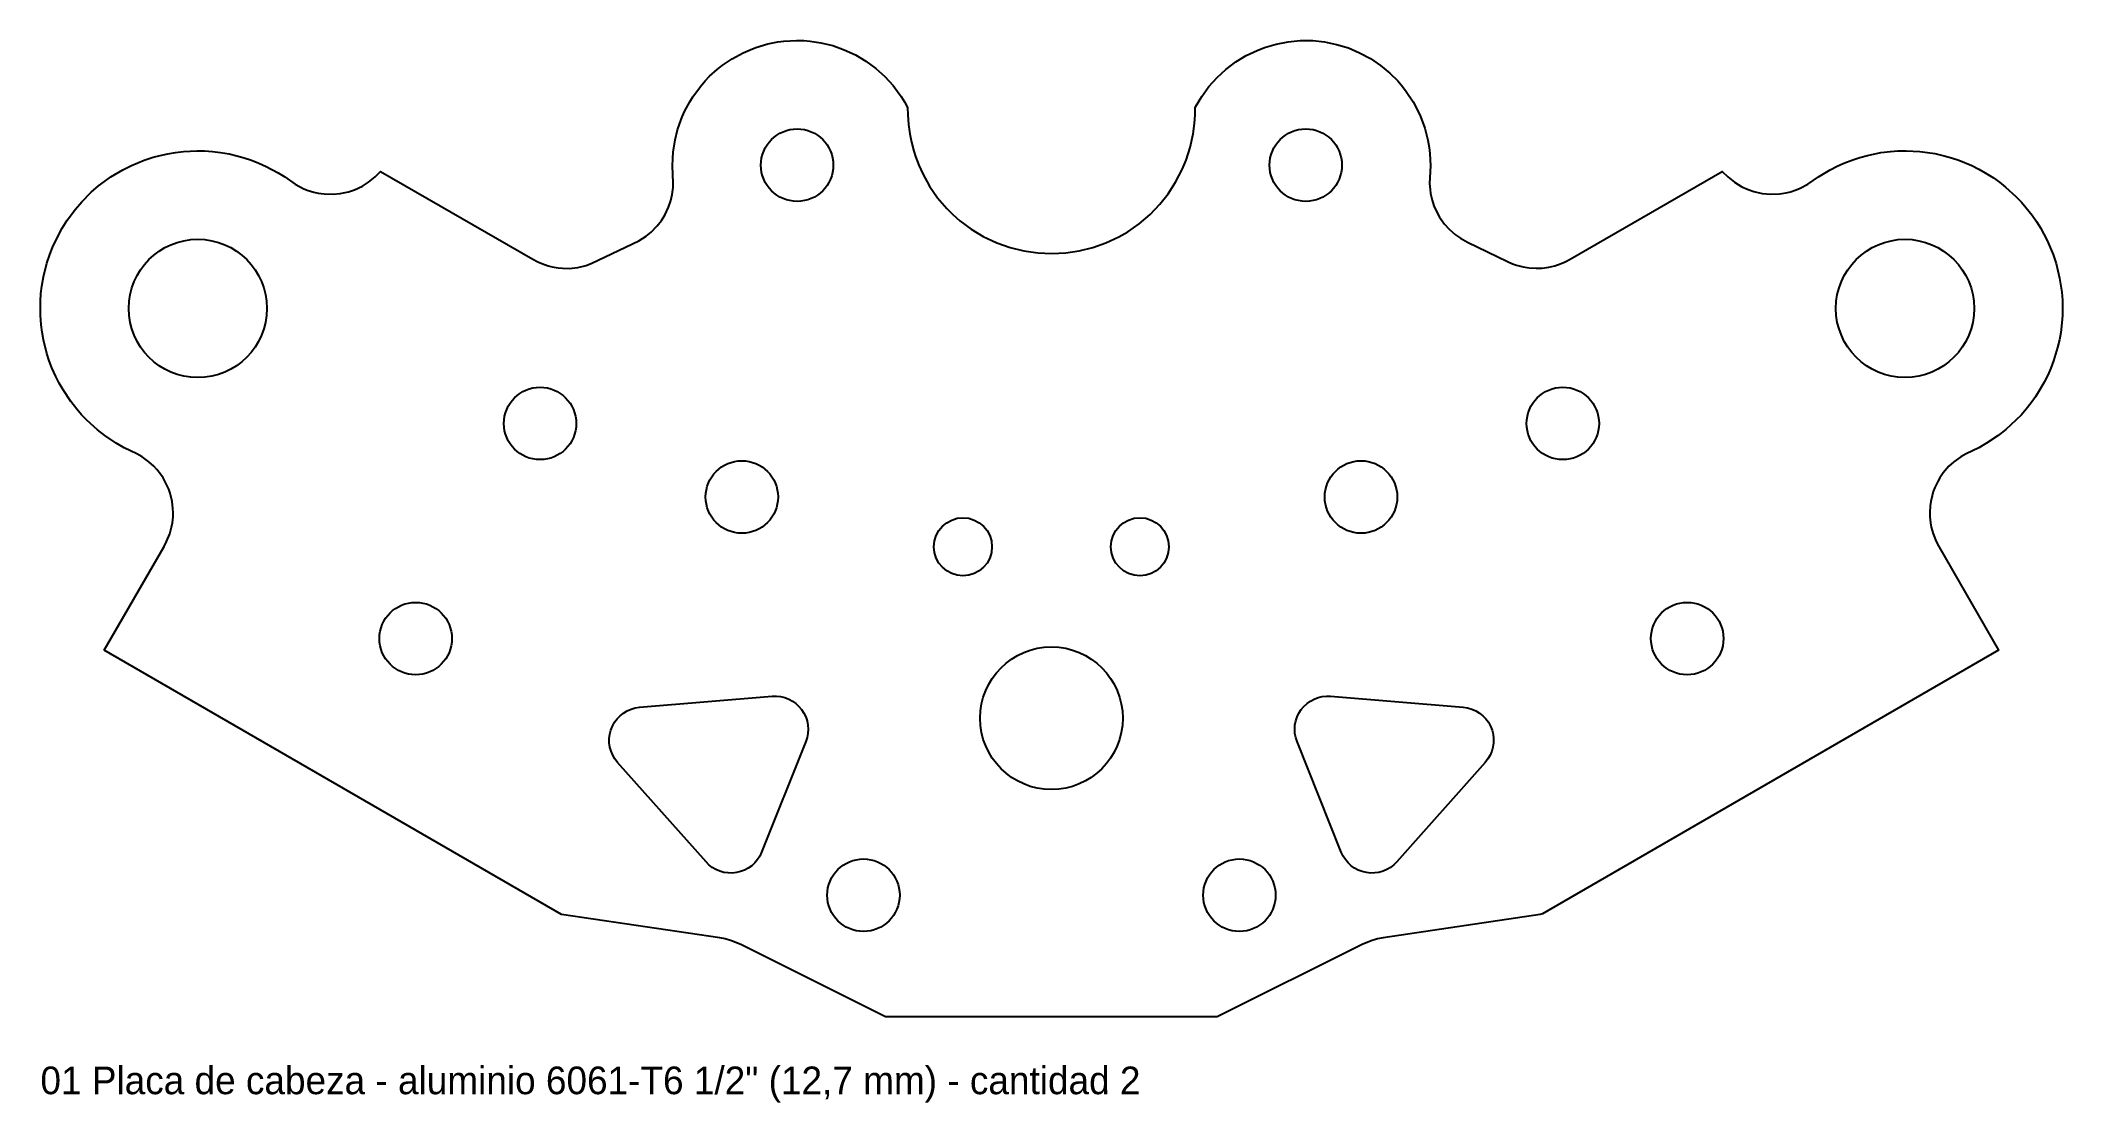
# Model space of a CAD drawing. Header units: millimetres. Extents: x -183 to 183, y -69 to 123.
import ezdxf

# ---------------------------------------------------------------- set-up
doc = ezdxf.new("R2010")
doc.units = ezdxf.units.MM
doc.layers.add('CORTE', color=1, linetype='Continuous')
doc.layers.add('NOTAS', color=3, linetype='Continuous')

msp = doc.modelspace()

# ---------------------------------------------------------------- linework, layer by layer
at = {"layer": 'CORTE'}
for points in [[(-171.33, 12.28), (-160.52, 31.04), (-160.05, 31.94), (-159.47, 33.37), (-159.15, 34.56), (-159.01, 35.32), (-158.89, 36.41), (-158.87, 37.18), (-158.9, 37.95), (-159.05, 39.17), (-159.41, 40.67), (-159.67, 41.4), (-160.11, 42.41), (-160.7, 43.48), (-161.13, 44.12), (-161.82, 44.98), (-162.34, 45.55), (-163.25, 46.37), (-164.5, 47.27), (-165.45, 47.81), (-167.73, 48.91), (-169.15, 49.72), (-171.23, 51.11), (-172.57, 52.15), (-174.47, 53.87), (-175.44, 54.88), (-176.31, 55.89), (-177.39, 57.27), (-178.78, 59.35), (-179.48, 60.56), (-180.08, 61.76), (-180.79, 63.36), (-181.27, 64.61), (-181.7, 65.94), (-182.33, 68.43), (-182.57, 69.8), (-182.74, 71.13), (-182.87, 72.88), (-182.87, 75.38), (-182.77, 76.78), (-182.61, 78.11), (-182.31, 79.83), (-181.7, 82.26), (-181.17, 83.87), (-180.68, 85.11), (-180.11, 86.39), (-178.93, 88.6), (-178.03, 90.03), (-176.54, 92.04), (-175.39, 93.37), (-173.67, 95.09), (-172.34, 96.24), (-171.28, 97.06), (-170.13, 97.86), (-167.99, 99.15), (-166.42, 99.94), (-164.11, 100.89), (-162.5, 101.42), (-161.21, 101.77), (-159.85, 102.07), (-158.47, 102.31), (-157.02, 102.48), (-154.58, 102.6), (-153.18, 102.57), (-151.72, 102.47), (-150.33, 102.31), (-148.73, 102.03), (-147.36, 101.71), (-146.02, 101.34), (-144.69, 100.89), (-143.39, 100.38), (-142.06, 99.78), (-139.85, 98.6), (-138.67, 97.86), (-136.77, 96.56), (-135.37, 95.8), (-134.63, 95.5), (-133.43, 95.12), (-132.65, 94.95), (-131.53, 94.79), (-129.94, 94.75), (-128.68, 94.86), (-127.13, 95.2), (-126.06, 95.56), (-124.61, 96.23), (-123.54, 96.9), (-122.3, 97.9), (-121.35, 98.85), (-93.82, 82.98), (-92.92, 82.5), (-92.2, 82.19), (-91.04, 81.79), (-90.29, 81.61), (-89.21, 81.42), (-88.44, 81.35), (-87.21, 81.34), (-85.67, 81.51), (-84.16, 81.88), (-83.13, 82.26), (-74.66, 86.31), (-73.31, 87.17), (-72.43, 87.88), (-71.31, 89.02), (-70.54, 90.02), (-69.94, 90.98), (-69.25, 92.42), (-68.85, 93.62), (-68.6, 94.72), (-68.44, 95.98), (-68.41, 96.78), (-68.55, 99.88), (-68.51, 101.22), (-68.43, 102.33), (-68.08, 104.57), (-67.63, 106.37), (-67.29, 107.43), (-66.79, 108.74), (-66.3, 109.8), (-65.43, 111.44), (-64.84, 112.38), (-63.5, 114.21), (-62.63, 115.23), (-61.82, 116.07), (-60.44, 117.32), (-59.57, 118), (-57.74, 119.25), (-55.75, 120.33), (-54.52, 120.87), (-53.49, 121.27), (-51.31, 121.91), (-49.48, 122.28), (-48.39, 122.42), (-46.12, 122.55), (-44.78, 122.51), (-43.67, 122.43), (-41.72, 122.14), (-39.57, 121.61), (-37.48, 120.87), (-35.47, 119.94), (-33.57, 118.81), (-31.79, 117.5), (-30.14, 116.03), (-28.65, 114.39), (-27.82, 113.34), (-27.19, 112.43), (-26.57, 111.44), (-26.01, 110.4), (-25.98, 109.07), (-25.87, 107.37), (-25.64, 105.68), (-25.34, 104.18), (-24.9, 102.53), (-24.59, 101.57), (-23.99, 99.98), (-23.28, 98.43), (-22.03, 96.2), (-20.58, 94.11), (-18.92, 92.17), (-17.83, 91.08), (-16.56, 89.95), (-14.51, 88.43), (-12.33, 87.11), (-10.8, 86.35), (-9.87, 85.95), (-7.47, 85.1), (-4.99, 84.48), (-2.47, 84.12), (0.08, 84), (2.63, 84.13), (4.99, 84.48), (7.47, 85.1), (9.87, 85.95), (12.18, 87.03), (13.8, 87.97), (15.89, 89.42), (17.83, 91.08), (19.6, 92.92), (21.09, 94.79), (22.47, 96.93), (23.65, 99.2), (24.36, 100.92), (25.09, 103.19), (25.64, 105.68), (25.88, 107.53), (25.98, 109.07), (26.01, 110.4), (26.06, 110.52), (27.19, 112.43), (28.5, 114.21), (29.97, 115.86), (31.56, 117.32), (33.38, 118.68), (35.22, 119.8), (37.21, 120.76), (38.57, 121.29), (40.63, 121.9), (42.81, 122.32), (45.01, 122.52), (47.28, 122.51), (49.42, 122.29), (51.59, 121.84), (53.71, 121.19), (55.75, 120.33), (57.69, 119.28), (59.52, 118.04), (61.23, 116.63), (62.63, 115.23), (63.5, 114.21), (64.18, 113.34), (65.43, 111.44), (66.3, 109.8), (66.76, 108.79), (67.54, 106.66), (68.09, 104.51), (68.32, 103.19), (68.45, 102.09), (68.55, 99.88), (68.41, 96.71), (68.48, 95.62), (68.59, 94.86), (68.86, 93.67), (69.2, 92.63), (69.69, 91.52), (70.22, 90.57), (71.12, 89.32), (71.93, 88.42), (73.09, 87.4), (73.98, 86.78), (75.26, 86.07), (82.48, 82.58), (83.41, 82.17), (84.15, 81.91), (85.34, 81.6), (86.43, 81.42), (87.66, 81.35), (88.76, 81.39), (89.99, 81.55), (91.06, 81.81), (92.23, 82.21), (92.94, 82.52), (93.84, 82.99), (121.35, 98.85), (122.33, 97.87), (123.55, 96.9), (124.89, 96.09), (126.02, 95.57), (127.06, 95.22), (128.59, 94.88), (130.15, 94.74), (131.71, 94.81), (132.93, 95), (133.69, 95.19), (134.74, 95.54), (135.46, 95.85), (136.83, 96.59), (138.72, 97.89), (140.86, 99.18), (142.11, 99.81), (143.33, 100.36), (144.97, 100.99), (146.24, 101.4), (147.59, 101.77), (150.04, 102.26), (151.78, 102.48), (153.12, 102.57), (154.58, 102.6), (157.08, 102.47), (158.47, 102.31), (159.78, 102.08), (161.5, 101.7), (162.78, 101.34), (164.11, 100.89), (166.48, 99.91), (167.73, 99.29), (168.9, 98.63), (170.38, 97.69), (171.47, 96.92), (172.57, 96.05), (174.47, 94.33), (175.44, 93.32), (176.31, 92.31), (177.39, 90.93), (178.16, 89.83), (178.9, 88.65), (180.11, 86.39), (180.68, 85.11), (181.17, 83.87), (181.72, 82.2), (182.07, 80.91), (182.37, 79.55), (182.75, 77.01), (182.86, 75.61), (182.9, 74.28), (182.87, 72.82), (182.78, 71.48), (182.56, 69.74), (182.33, 68.43), (182.01, 67.06), (181.27, 64.61), (180.77, 63.3), (180.21, 62.02), (179.59, 60.77), (178.93, 59.6), (177.99, 58.12), (177.22, 57.03), (176.31, 55.89), (175.44, 54.88), (174.47, 53.87), (172.61, 52.19), (171.23, 51.11), (169.15, 49.72), (167.73, 48.91), (165.45, 47.81), (164.5, 47.27), (163.25, 46.37), (162.34, 45.55), (161.33, 44.38), (160.7, 43.48), (160.31, 42.81), (159.79, 41.7), (159.51, 40.98), (159.29, 40.24), (159.05, 39.17), (158.94, 38.4), (158.87, 37.18), (158.89, 36.41), (159.01, 35.32), (159.15, 34.56), (159.47, 33.37), (160.05, 31.94), (160.52, 31.04), (171.33, 12.28), (88.81, -35.38), (88.42, -35.51), (59.98, -39.71), (59, -39.89), (57.84, -40.22), (56.21, -40.89), (30, -53.98), (-30, -53.98), (-56.21, -40.89), (-57.84, -40.22), (-59, -39.89), (-59.98, -39.71), (-88.64, -35.46), (-171.33, 12.28)], [(-44.43, -4.23), (-52.43, -24.23), (-52.76, -24.92), (-53.17, -25.56), (-53.66, -26.14), (-54.22, -26.66), (-54.84, -27.1), (-55.51, -27.46), (-56.23, -27.73), (-56.97, -27.91), (-57.72, -27.99), (-58.49, -27.98), (-59.24, -27.87), (-59.98, -27.67), (-60.68, -27.37), (-61.34, -26.99), (-61.94, -26.52), (-62.48, -25.99), (-78.48, -7.99), (-78.96, -7.37), (-79.36, -6.7), (-79.66, -5.98), (-79.87, -5.23), (-79.98, -4.45), (-79.99, -3.67), (-79.9, -2.9), (-79.7, -2.14), (-79.41, -1.41), (-79.03, -0.73), (-78.57, -0.11), (-78.02, 0.45), (-77.41, 0.94), (-76.74, 1.34), (-76.02, 1.65), (-75.27, 1.86), (-74.5, 1.98), (-50.5, 3.98), (-49.74, 3.99), (-48.98, 3.91), (-48.24, 3.73), (-47.52, 3.47), (-46.85, 3.11), (-46.23, 2.67), (-45.67, 2.15), (-45.18, 1.57), (-44.76, 0.93), (-44.43, 0.24), (-44.19, -0.49), (-44.05, -1.23), (-44, -1.99), (-44.05, -2.76), (-44.19, -3.5), (-44.43, -4.23)], [(44.43, -4.23), (44.19, -3.5), (44.05, -2.76), (44, -1.99), (44.05, -1.23), (44.19, -0.49), (44.43, 0.24), (44.76, 0.93), (45.18, 1.57), (45.67, 2.15), (46.23, 2.67), (46.85, 3.11), (47.52, 3.47), (48.24, 3.73), (48.98, 3.91), (49.74, 3.99), (50.5, 3.98), (74.5, 1.98), (75.27, 1.86), (76.02, 1.65), (76.74, 1.34), (77.41, 0.94), (78.02, 0.45), (78.57, -0.11), (79.03, -0.73), (79.41, -1.41), (79.7, -2.14), (79.9, -2.9), (79.99, -3.67), (79.98, -4.45), (79.87, -5.23), (79.66, -5.98), (79.36, -6.7), (78.96, -7.37), (78.48, -7.99), (62.48, -25.99), (61.94, -26.52), (61.34, -26.99), (60.68, -27.37), (59.98, -27.67), (59.24, -27.87), (58.49, -27.98), (57.72, -27.99), (56.97, -27.91), (56.23, -27.73), (55.51, -27.46), (54.84, -27.1), (54.22, -26.66), (53.66, -26.14), (53.17, -25.56), (52.76, -24.92), (52.43, -24.23), (44.43, -4.23)]]:
    msp.add_lwpolyline(points, close=True, dxfattribs=at)
for centre, radius in [((-46, 100), 6.55), ((46, 100), 6.55), ((-154.4, 74.1), 12.5), ((154.4, 74.1), 12.5), ((-92.5, 53.3), 6.55), ((92.5, 53.3), 6.55), ((-56, 40), 6.55), ((56, 40), 6.55), ((-16, 31), 5.25), ((16, 31), 5.25), ((-115, 14.4), 6.55), ((115, 14.4), 6.55), ((0, 0), 12.9), ((-34, -32), 6.55), ((34, -32), 6.55)]:
    msp.add_circle(centre, radius, dxfattribs=at)

# ---------------------------------------------------------------- texts
at = {"layer": 'NOTAS'}
msp.add_text('01 Placa de cabeza - aluminio 6061-T6 1/2" (12,7 mm) - cantidad 2', height=5, dxfattribs=at).set_placement((-182.87, -67.98))

doc.saveas('drawing.dxf')
